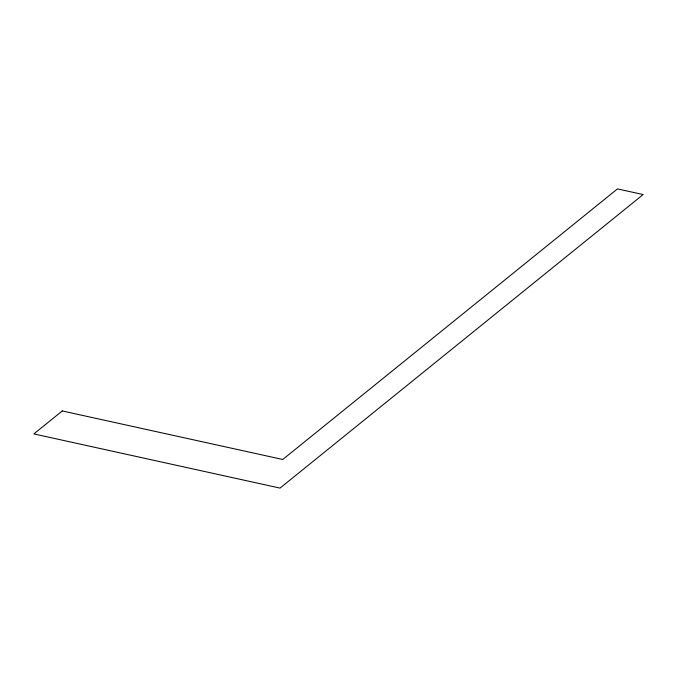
<?xml version="1.0" encoding="UTF-8"?>
<svg xmlns="http://www.w3.org/2000/svg" width="677" height="677" viewBox="0 0 677 677"><rect width="100%" height="100%" fill="white"/><g stroke="black" fill="none" stroke-linecap="round" stroke-linejoin="round"><path stroke-width="1.02" d="M62.267 410.947L33.85 433.915L280.024 488.1L643.15 194.553L617.466 188.9L282.758 459.48L62.267 410.947"/></g></svg>
